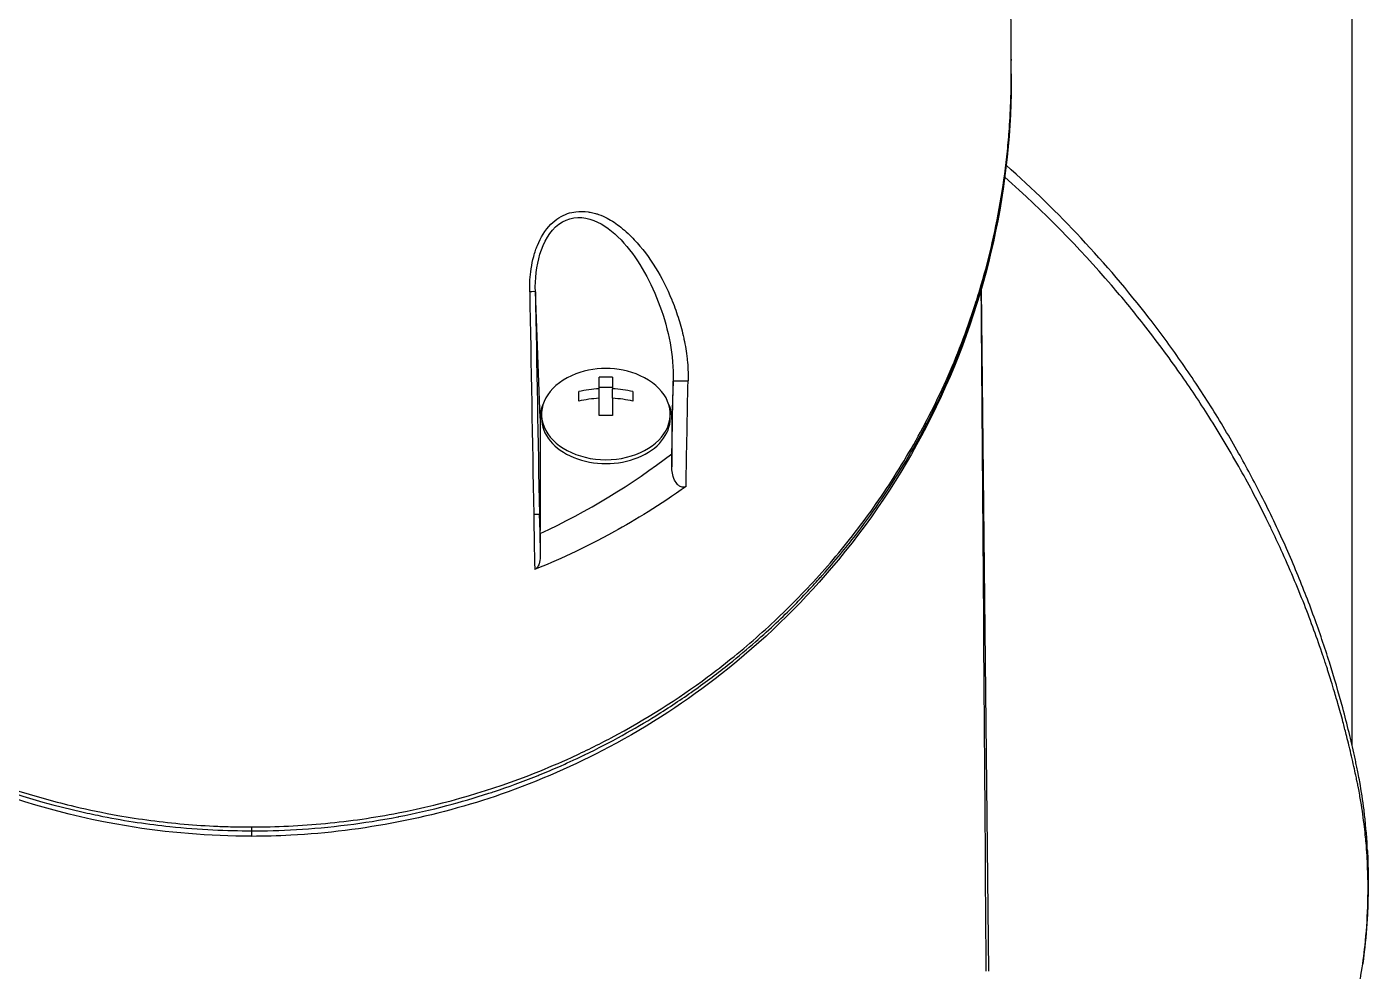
# Model space of a CAD drawing. Header units: millimetres. Extents: x 0 to 4378, y 0 to 2376.
# Drawn here: x 765.2 to 837.1, y 2006.7 to 2057.3 of the extents above; entities that cross this region are included whole.
import ezdxf

# ---------------------------------------------------------------- set-up
doc = ezdxf.new("R2010")
doc.units = ezdxf.units.MM
doc.header["$LTSCALE"] = 0.2

# ---------------------------------------------------------------- blocks, each defined once
blk = doc.blocks.new('A$C67cfe5fe')
for p, q in [((59, -147.577), (59, -85.2)), ((40.731, -110.047), (40.731, -109.886)), ((15.053, -121.709), (15.053, -121.709)), ((15.353, -121.709), (15.354, -121.709)), ((20.752, -121.709), (20.755, -121.709)), ((14.925, -122.7), (14.925, -122.7)), ((15.227, -122.7), (15.226, -122.7)), ((21.164, -122.4), (21.163, -122.406)), ((21.165, -122.409), (21.165, -122.403)), ((21.32, -122.7), (21.317, -122.7)), ((22.062, -122.7), (22.061, -122.7)), ((15.469, -130.055), (15.218, -123.277)), ((39.104, -123.137), (39.104, -123.137)), ((39.525, -159.701), (39.133, -123.115)), ((14.947, -125.096), (14.947, -125.096)), ((15.242, -124.621), (15.242, -124.621)), ((18.637, -128.476), (18.637, -127.866)), ((19.362, -127.866), (19.362, -128.476)), ((17.55, -129.148), (17.55, -128.635)), ((18.637, -128.989), (18.637, -128.476)), ((18.637, -128.393), (19.362, -128.393)), ((19.362, -128.989), (19.362, -128.476)), ((20.45, -128.635), (20.45, -129.148)), ((22.608, -128.066), (22.531, -130.121)), ((18.637, -129.917), (18.637, -128.989)), ((19.362, -128.989), (19.362, -129.917)), ((22.594, -128.813), (22.594, -128.813)), ((15.469, -130.055), (15.468, -136.07)), ((15.55, -130.055), (15.55, -129.843)), ((22.45, -130.055), (22.45, -129.843)), ((22.531, -130.121), (22.531, -131.963)), ((15.468, -136.07), (15.436, -135.196)), ((15.468, -136.246), (15.468, -136.07)), ((-0.001, -151.972), (-0.001, -152.18)), ((59.86, -154.566), (59.86, -155.273)), ((59.861, -154.578), (59.861, -155.285))]:
    blk.add_line(p, q)
blk.add_arc((19, -131.907), 4.52, 66.00308, 113.99692)
for centre, major_axis, ratio, start_param, end_param in [((39.723, -112.641), (1, -0.02), 0.706623, 0.000001, 0.014095), ((49.696, -142.388), (-26.239, 1448.998), 0.023759, 1.557176, 1.565404), ((42.485, -142.272), (-26.892, 1453.039), 0.018519, 1.55738, 1.565584), ((19, -129.843), (-3.45, 0), 0.707116, 5.274253, 10.433711), ((19, -130.882), (-4.281, 0), 0.707097, 4.627603, 4.797175), ((19, -131.651), (-4.505, 0), 0.707097, 4.792943, 5.040089), ((19, -131.651), (-4.505, 0), 0.707097, 4.384689, 4.631835), ((4.431, -175.853), (17.33, 935.514), 0.018502, 4.758916, 4.763836), ((13.062, -176.443), (-17.878, -929.875), 0.01013, 1.616962, 1.623047), ((19, -132.164), (4.505, 0), 0.707097, 1.65135, 1.898497), ((19, -132.164), (4.505, 0), 0.707097, 1.243096, 1.490243), ((19, -130.055), (-3.45, 0), 0.707116, 0, 3.141593), ((19, -132.933), (4.281, 0), 0.707097, 1.486011, 1.655582), ((19, -132.671), (4.7, 0), 0.707107, 2.568828, 2.568838), ((19, -132.671), (4.7, 0), 0.707107, 2.459645, 2.45965), ((19, -132.671), (4.7, 0), 0.707107, 0.709881, 0.709892), ((-0.824, -112.265), (-34.588, -3.991), 0.799813, 1.966994, 2.216206), ((0, -105.26), (0, 35.293), 0.999657, 3.83428, 3.834282), ((49.722, -142.435), (-26.374, 1456.504), 0.023654, 1.5654, 1.567438), ((42.613, -142.312), (-27.019, 1459.911), 0.018519, 1.565579, 1.567141)]:
    blk.add_ellipse(centre, major_axis=major_axis, ratio=ratio, start_param=start_param, end_param=end_param)
for points, knots in [([(-0.001, -151.972), (1.326, -151.972), (2.654, -151.908), (5.285, -151.655), (6.586, -151.465), (10.43, -150.72), (12.886, -149.991), (15.869, -148.808), (16.518, -148.53), (17.882, -147.905), (18.593, -147.554), (21.136, -146.205), (22.859, -145.109), (24.878, -143.612), (25.292, -143.292), (26.628, -142.218), (27.511, -141.442), (29.245, -139.781), (30.089, -138.893), (31.29, -137.512), (31.686, -137.034), (32.465, -136.051), (32.847, -135.544), (33.595, -134.502), (33.96, -133.966), (35.055, -132.273), (35.73, -131.098), (36.656, -129.288), (36.956, -128.663), (37.531, -127.377), (37.806, -126.717), (38.327, -125.363), (38.572, -124.668), (38.912, -123.615), (39.021, -123.258), (39.344, -122.155), (39.539, -121.406), (40.087, -119.025), (40.357, -117.384), (40.566, -115.335), (40.6, -114.933), (40.668, -113.994), (40.695, -113.457), (40.722, -112.565), (40.728, -112.238), (40.73, -111.804), (40.731, -111.741), (40.731, -111.603), (40.731, -111.531), (40.731, -111.206), (40.73, -111.011), (40.73, -110.658), (40.73, -110.562), (40.731, -110.276), (40.731, -110.13), (40.731, -109.82), (40.731, -109.668), (40.73, -109.415), (40.729, -109.315), (40.727, -109.125), (40.725, -109.043), (40.722, -108.846), (40.719, -108.74), (40.714, -108.542), (40.711, -108.452), (40.665, -107.095), (40.562, -105.831), (40.293, -103.764), (40.163, -102.959), (39.886, -101.52), (39.747, -100.885), (39.592, -100.251)], [-21.001083, -21.001083, -21.001083, -21.001083, -20.328863, -20.328863, -19.655828, -19.655828, -18.308332, -18.308332, -17.924512, -17.924512, -17.485993, -17.485993, -16.316696, -16.316696, -16.006668, -16.006668, -15.296307, -15.296307, -14.534305, -14.534305, -14.139555, -14.139555, -13.730091, -13.730091, -13.30546, -13.30546, -12.401825, -12.401825, -11.929878, -11.929878, -11.437802, -11.437802, -10.9252, -10.9252, -10.663362, -10.663362, -10.117833, -10.117833, -8.934625, -8.934625, -8.645977, -8.645977, -8.260408, -8.260408, -8.006475, -8.006475, -7.961161, -7.961161, -7.91407, -7.91407, -7.778509, -7.778509, -7.724161, -7.724161, -7.666804, -7.666804, -7.602838, -7.602838, -7.565627, -7.565627, -7.532521, -7.532521, -7.488032, -7.488032, -7.450837, -7.450837, -6.924212, -6.924212, -6.587553, -6.587553, -6.320409, -6.320409, -6.320409, -6.320409]), ([(-40.73, -111.581), (-40.73, -111.627), (-40.73, -111.673), (-40.73, -111.766), (-40.729, -111.81), (-40.729, -111.948), (-40.728, -112.039), (-40.725, -112.315), (-40.722, -112.497), (-40.714, -112.803), (-40.711, -112.925), (-40.69, -113.535), (-40.664, -114.023), (-40.607, -114.837), (-40.58, -115.162), (-40.507, -115.92), (-40.459, -116.353), (-40.329, -117.362), (-40.243, -117.938), (-40.01, -119.279), (-39.855, -120.043), (-39.439, -121.82), (-39.16, -122.831), (-38.657, -124.408), (-38.461, -124.98), (-38.01, -126.2), (-37.752, -126.847), (-37.328, -127.833), (-37.175, -128.175), (-36.656, -129.293), (-36.268, -130.066), (-35.376, -131.704), (-34.863, -132.568), (-33.684, -134.392), (-33.005, -135.35), (-31.886, -136.788), (-31.482, -137.283), (-30.276, -138.689), (-29.436, -139.585), (-27.704, -141.266), (-26.82, -142.054), (-25.07, -143.477), (-24.217, -144.118), (-22.547, -145.27), (-21.739, -145.787), (-19.44, -147.144), (-17.891, -147.934), (-15.04, -149.159), (-13.777, -149.631), (-11.493, -150.355), (-10.494, -150.632), (-8.716, -151.051), (-7.943, -151.21), (-5.992, -151.553), (-4.806, -151.71), (-3.01, -151.867), (-2.41, -151.906), (-1.507, -151.946), (-1.206, -151.956), (-0.754, -151.966), (-0.604, -151.968), (-0.378, -151.971), (-0.302, -151.971), (-0.189, -151.972), (-0.152, -151.972), (-0.076, -151.972), (-0.038, -151.972), (-0.001, -151.972)], [-7.729592, -7.729592, -7.729592, -7.729592, -7.71044, -7.71044, -7.69072, -7.69072, -7.65201, -7.65201, -7.574312, -7.574312, -7.522506, -7.522506, -7.315221, -7.315221, -7.177151, -7.177151, -6.993063, -6.993063, -6.7477, -6.7477, -6.420577, -6.420577, -5.984557, -5.984557, -5.735856, -5.735856, -5.451942, -5.451942, -5.300422, -5.300422, -4.9539, -4.9539, -4.557704, -4.557704, -4.105179, -4.105179, -3.863816, -3.863816, -3.40942, -3.40942, -2.98401, -2.98401, -2.611687, -2.611687, -2.28576, -2.28576, -1.715015, -1.715015, -1.28633, -1.28633, -0.964845, -0.964845, -0.723574, -0.723574, -0.36177, -0.36177, -0.180858, -0.180858, -0.090444, -0.090444, -0.045229, -0.045229, -0.022617, -0.022617, -0.011309, -0.011309, -0.000001, -0.000001, -0.000001, -0.000001]), ([(-40.723, -112.592), (-40.638, -117.191), (-39.768, -121.67), (-38.183, -125.901), (-36.534, -130.302), (-34.106, -134.442), (-30.918, -138.122), (-30.87, -138.177), (-30.802, -138.255), (-30.772, -138.289), (-30.736, -138.33), (-30.706, -138.365), (-30.671, -138.404), (-29.769, -139.426), (-28.452, -140.839), (-26.487, -142.503), (-26.032, -142.889), (-25.541, -143.287), (-25.011, -143.695), (-24.355, -144.2), (-23.639, -144.72), (-22.854, -145.246), (-22.144, -145.721), (-21.379, -146.202), (-20.551, -146.681), (-20.137, -146.92), (-19.707, -147.159), (-19.261, -147.395), (-19.038, -147.513), (-18.811, -147.631), (-18.58, -147.748), (-18.349, -147.865), (-18.089, -147.994), (-17.874, -148.098), (-17.836, -148.116), (-17.798, -148.134), (-17.76, -148.153), (-14.783, -149.578), (-11.825, -150.546), (-9.103, -151.162), (-8.718, -151.249), (-8.339, -151.329), (-7.964, -151.403), (-6.707, -151.651), (-5.508, -151.826), (-4.381, -151.946), (-2.764, -152.119), (-1.297, -152.168), (-0.001, -152.178)], [0, 0, 0, 0, 0.2431558, 0.2431558, 0.2431558, 0.4960937, 0.4960937, 0.4960937, 0.4998798, 0.4998798, 0.4998798, 0.5044509, 0.5044509, 0.5044509, 0.625, 0.625, 0.625, 0.6529348, 0.6529348, 0.6529348, 0.6875, 0.6875, 0.6875, 0.71875, 0.71875, 0.71875, 0.734375, 0.734375, 0.734375, 0.7421875, 0.7421875, 0.7421875, 0.75, 0.75, 0.75, 0.7513839, 0.7513839, 0.7513839, 0.8597114, 0.8597114, 0.8597114, 0.875, 0.875, 0.875, 0.9263298, 0.9263298, 0.9263298, 0.9999995, 0.9999995, 0.9999995, 0.9999995]), ([(-0.001, -152.47), (-2.248, -152.453), (-4.511, -152.283), (-10.013, -151.367), (-13.224, -150.4), (-19.174, -147.841), (-21.955, -146.201), (-27.416, -142.125), (-29.988, -139.552), (-34.855, -133.335), (-36.903, -129.526), (-39.847, -121.395), (-40.642, -116.98), (-40.723, -112.6)], [0.000002, 0.000002, 0.000002, 0.000002, 0.674384, 0.674384, 1.694347, 1.694347, 2.755885, 2.755885, 4.060099, 4.060099, 5.739789, 5.739789, 7.576423, 7.576423, 7.576423, 7.576423]), ([(-0.001, -152.178), (1.487, -152.18), (3.218, -152.1), (5.154, -151.856), (6.014, -151.748), (6.915, -151.607), (7.849, -151.426), (7.868, -151.422), (7.888, -151.418), (7.908, -151.414), (8.74, -151.251), (9.599, -151.057), (10.478, -150.825), (11.216, -150.631), (11.968, -150.412), (12.73, -150.164), (12.829, -150.132), (12.927, -150.1), (13.026, -150.067), (13.766, -149.82), (14.516, -149.546), (15.272, -149.244), (15.34, -149.217), (15.408, -149.19), (15.476, -149.162), (15.837, -149.016), (16.199, -148.863), (16.561, -148.703), (16.777, -148.608), (16.992, -148.511), (17.208, -148.412), (17.316, -148.362), (17.424, -148.312), (17.532, -148.261), (17.63, -148.215), (17.706, -148.179), (17.818, -148.124), (17.831, -148.119), (17.843, -148.112), (17.857, -148.106), (19.279, -147.42), (20.543, -146.711), (21.669, -146.011), (22.397, -145.559), (23.067, -145.111), (23.686, -144.673), (24.389, -144.176), (25.027, -143.692), (25.606, -143.228), (26.12, -142.818), (26.587, -142.423), (27.015, -142.049), (27.831, -141.333), (28.5, -140.69), (29.05, -140.136), (29.172, -140.013), (29.288, -139.894), (29.399, -139.78), (29.703, -139.466), (29.965, -139.185), (30.189, -138.941), (30.301, -138.819), (30.403, -138.706), (30.496, -138.602), (30.525, -138.569), (30.553, -138.537), (30.581, -138.507), (30.597, -138.488), (30.613, -138.471), (30.628, -138.453), (30.649, -138.43), (30.669, -138.406), (30.689, -138.384), (30.699, -138.373), (30.709, -138.362), (30.718, -138.351), (30.721, -138.347), (30.723, -138.346), (30.723, -138.345), (30.724, -138.344), (30.725, -138.343), (30.728, -138.34), (30.731, -138.337), (30.736, -138.331), (30.747, -138.318), (31.071, -137.949), (31.386, -137.577), (31.69, -137.204), (32.625, -136.057), (33.467, -134.896), (34.227, -133.729), (35.011, -132.526), (35.706, -131.318), (36.324, -130.111), (36.962, -128.864), (37.518, -127.62), (37.999, -126.384), (38.158, -125.975), (38.31, -125.566), (38.454, -125.158), (38.532, -124.935), (38.608, -124.712), (38.682, -124.49), (38.895, -123.849), (39.089, -123.212), (39.266, -122.578), (39.628, -121.274), (39.916, -119.986), (40.137, -118.717), (40.251, -118.063), (40.347, -117.415), (40.426, -116.773), (40.508, -116.116), (40.572, -115.466), (40.62, -114.822), (40.674, -114.09), (40.708, -113.366), (40.722, -112.651)], [0.0000003, 0.0000003, 0.0000003, 0.0000003, 0.0859853, 0.0859853, 0.0859853, 0.1241981, 0.1241981, 0.1241981, 0.125, 0.125, 0.125, 0.1589987, 0.1589987, 0.1589987, 0.1875, 0.1875, 0.1875, 0.1911709, 0.1911709, 0.1911709, 0.21875, 0.21875, 0.21875, 0.2212271, 0.2212271, 0.2212271, 0.234375, 0.234375, 0.234375, 0.2421875, 0.2421875, 0.2421875, 0.2460938, 0.2460938, 0.2460938, 0.2496161, 0.2496161, 0.2496161, 0.25, 0.25, 0.25, 0.2912742, 0.2912742, 0.2912742, 0.3179228, 0.3179228, 0.3179228, 0.3481944, 0.3481944, 0.3481944, 0.375, 0.375, 0.375, 0.4261619, 0.4261619, 0.4261619, 0.4375, 0.4375, 0.4375, 0.46875, 0.46875, 0.46875, 0.484375, 0.484375, 0.484375, 0.4893023, 0.4893023, 0.4893023, 0.4921875, 0.4921875, 0.4921875, 0.4960938, 0.4960938, 0.4960938, 0.4980469, 0.4980469, 0.4980469, 0.4986572, 0.4986572, 0.4986572, 0.4992676, 0.4992676, 0.4992676, 0.5, 0.5, 0.5, 0.5215625, 0.5215625, 0.5215625, 0.5877727, 0.5877727, 0.5877727, 0.656049, 0.656049, 0.656049, 0.7265974, 0.7265974, 0.7265974, 0.75, 0.75, 0.75, 0.7627993, 0.7627993, 0.7627993, 0.7996666, 0.7996666, 0.7996666, 0.8755356, 0.8755356, 0.8755356, 0.9146293, 0.9146293, 0.9146293, 0.9545641, 0.9545641, 0.9545641, 1, 1, 1, 1]), ([(40.722, -112.661), (40.602, -118.707), (39.119, -124.839), (34.816, -133.14), (33.122, -135.7), (29.378, -140.111), (27.414, -142.025), (23.367, -145.204), (21.345, -146.535), (17.351, -148.658), (15.415, -149.512), (9.878, -151.433), (5.992, -152.217), (1.404, -152.454), (0.702, -152.473), (-0.001, -152.473)], [0, 0, 0, 0, 2.532204, 2.532204, 3.707832, 3.707832, 4.693204, 4.693204, 5.508884, 5.508884, 6.184691, 6.184691, 7.353938, 7.353938, 7.564593, 7.564593, 7.564593, 7.564593]), ([(58.254, -165.167), (58.35, -164.829), (58.444, -164.49), (58.725, -163.435), (58.901, -162.719), (59.088, -161.895), (59.112, -161.789), (59.153, -161.604), (59.172, -161.519), (59.208, -161.35), (59.227, -161.263), (59.27, -161.061), (59.292, -160.949), (59.331, -160.751), (59.347, -160.668), (59.386, -160.463), (59.408, -160.34), (59.447, -160.115), (59.465, -160.013), (59.568, -159.382), (59.64, -158.853), (59.771, -157.636), (59.819, -156.947), (59.867, -155.561), (59.866, -154.863), (59.821, -153.721), (59.793, -153.274), (59.746, -152.726), (59.737, -152.625), (59.709, -152.337), (59.689, -152.151), (59.614, -151.514), (59.549, -151.06), (59.434, -150.365), (59.389, -150.12), (59.326, -149.791), (59.309, -149.706), (59.283, -149.576), (59.274, -149.533), (59.245, -149.392), (59.224, -149.292), (59.17, -149.044), (59.136, -148.889), (59.06, -148.545), (59.018, -148.362), (58.934, -148), (58.891, -147.822), (58.833, -147.582), (58.819, -147.524), (58.768, -147.316), (58.729, -147.161), (58.631, -146.775), (58.573, -146.556), (58.471, -146.172), (58.426, -146.008), (58.336, -145.683), (58.29, -145.518), (58.169, -145.095), (58.094, -144.841), (57.959, -144.395), (57.903, -144.209), (57.801, -143.883), (57.757, -143.743), (57.689, -143.532), (57.666, -143.461), (57.577, -143.187), (57.51, -142.984), (57.134, -141.868), (56.802, -140.957), (56.062, -139.072), (55.648, -138.095), (55.033, -136.747), (54.855, -136.368), (54.585, -135.807), (54.496, -135.625), (54.193, -135.013), (53.972, -134.58), (53.513, -133.707), (53.273, -133.264), (52.491, -131.864), (51.925, -130.912), (50.835, -129.193), (50.322, -128.424), (49.162, -126.769), (48.506, -125.885), (47.267, -124.309), (46.694, -123.614), (44.368, -120.916), (42.463, -118.975), (40.384, -117.136)], [-5.231512, -5.231512, -5.231512, -5.231512, -5.19041, -5.19041, -5.103809, -5.103809, -5.091041, -5.091041, -5.081268, -5.081268, -5.070806, -5.070806, -5.057101, -5.057101, -5.047416, -5.047416, -5.032993, -5.032993, -5.021064, -5.021064, -4.959513, -4.959513, -4.879662, -4.879662, -4.798866, -4.798866, -4.746913, -4.746913, -4.735039, -4.735039, -4.713278, -4.713278, -4.660559, -4.660559, -4.631405, -4.631405, -4.620962, -4.620962, -4.61581, -4.61581, -4.603824, -4.603824, -4.585775, -4.585775, -4.565126, -4.565126, -4.545061, -4.545061, -4.538129, -4.538129, -4.518662, -4.518662, -4.489931, -4.489931, -4.468034, -4.468034, -4.446173, -4.446173, -4.412022, -4.412022, -4.38742, -4.38742, -4.368644, -4.368644, -4.359076, -4.359076, -4.331844, -4.331844, -4.208918, -4.208918, -4.076245, -4.076245, -4.023995, -4.023995, -3.998904, -3.998904, -3.939656, -3.939656, -3.878964, -3.878964, -3.746371, -3.746371, -3.637173, -3.637173, -3.509455, -3.509455, -3.406658, -3.406658, -3.1054, -3.1054, -3.1054, -3.1054]), ([(59.86, -154.566), (59.86, -154.3), (59.857, -154.035), (59.831, -153.118), (59.79, -152.471), (59.703, -151.57), (59.675, -151.314), (59.581, -150.559), (59.505, -150.061), (59.387, -149.404), (59.358, -149.25), (59.307, -148.986), (59.285, -148.878), (59.241, -148.668), (59.219, -148.565), (59.175, -148.359), (59.152, -148.252), (59.037, -147.733), (58.942, -147.322), (58.734, -146.469), (58.622, -146.028), (58.284, -144.77), (58.046, -143.953), (57.533, -142.329), (57.259, -141.521), (56.657, -139.869), (56.328, -139.025), (55.611, -137.309), (55.221, -136.433), (54.589, -135.104), (54.365, -134.648), (53.744, -133.426), (53.342, -132.675), (52.442, -131.077), (51.941, -130.236), (50.902, -128.587), (50.365, -127.778), (49.265, -126.207), (48.701, -125.442), (46.99, -123.229), (45.776, -121.8), (43.222, -119.068), (41.884, -117.76), (40.463, -116.499)], [0.3703293, 0.3703293, 0.3703293, 0.3703293, 0.3768428, 0.3768428, 0.3928613, 0.3928613, 0.3992061, 0.3992061, 0.4115742, 0.4115742, 0.4153435, 0.4153435, 0.4181398, 0.4181398, 0.4207138, 0.4207138, 0.4231441, 0.4231441, 0.4328041, 0.4328041, 0.443145, 0.443145, 0.4624048, 0.4624048, 0.4815797, 0.4815797, 0.5018181, 0.5018181, 0.5229618, 0.5229618, 0.5340035, 0.5340035, 0.5527188, 0.5527188, 0.5738832, 0.5738832, 0.5945831, 0.5945831, 0.6145009, 0.6145009, 0.6528362, 0.6528362, 0.6899588, 0.6899588, 0.6899588, 0.6899588]), ([(14.915, -123.276), (14.911, -123.063), (14.915, -122.853), (14.929, -122.648), (14.942, -122.443), (14.958, -122.276), (14.993, -122.046), (15.028, -121.817), (15.073, -121.598), (15.129, -121.389), (15.16, -121.274), (15.192, -121.171), (15.228, -121.065), (15.257, -120.979), (15.29, -120.891), (15.33, -120.794), (15.508, -120.363), (15.736, -119.985), (16.054, -119.662), (16.184, -119.53), (16.328, -119.411), (16.479, -119.314), (16.794, -119.113), (17.096, -119.027), (17.387, -118.99), (17.597, -118.963), (17.835, -118.966), (18.047, -118.995), (18.088, -119.001), (18.126, -119.007), (18.161, -119.014), (18.257, -119.031), (18.353, -119.055), (18.449, -119.084), (18.503, -119.1), (18.557, -119.118), (18.611, -119.137), (18.762, -119.192), (18.941, -119.274), (19.066, -119.339), (19.316, -119.469), (19.562, -119.631), (19.805, -119.823), (19.928, -119.92), (20.06, -120.034), (20.186, -120.151), (20.308, -120.266), (20.424, -120.383), (20.524, -120.49), (20.931, -120.924), (21.321, -121.444), (21.663, -121.999), (21.994, -122.536), (22.271, -123.078), (22.53, -123.706), (22.538, -123.727), (22.547, -123.747), (22.555, -123.768), (22.688, -124.096), (22.806, -124.426), (22.909, -124.758), (23.012, -125.09), (23.092, -125.389), (23.174, -125.764), (23.178, -125.782), (23.182, -125.799), (23.185, -125.817), (23.261, -126.172), (23.314, -126.495), (23.355, -126.871), (23.357, -126.891), (23.359, -126.911), (23.361, -126.931), (23.398, -127.298), (23.41, -127.6), (23.402, -128.059)], [0, 0, 0, 0, 0.03125, 0.03125, 0.03125, 0.0625, 0.0625, 0.0625, 0.09375, 0.09375, 0.09375, 0.110985, 0.110985, 0.110985, 0.125, 0.125, 0.125, 0.1875, 0.1875, 0.1875, 0.213151, 0.213151, 0.213151, 0.266654, 0.266654, 0.266654, 0.305187, 0.305187, 0.305187, 0.3125, 0.3125, 0.3125, 0.332554, 0.332554, 0.332554, 0.34375, 0.34375, 0.34375, 0.375, 0.375, 0.375, 0.4375, 0.4375, 0.4375, 0.469225, 0.469225, 0.469225, 0.5, 0.5, 0.5, 0.625, 0.625, 0.625, 0.746043, 0.746043, 0.746043, 0.75, 0.75, 0.75, 0.8125, 0.8125, 0.8125, 0.875, 0.875, 0.875, 0.877935, 0.877935, 0.877935, 0.9375, 0.9375, 0.9375, 0.940676, 0.940676, 0.940676, 1, 1, 1, 1]), ([(15.218, -123.277), (15.204, -122.587), (15.271, -121.911), (15.662, -120.621), (15.995, -120.021), (16.968, -119.294), (17.584, -119.222), (18.697, -119.547), (19.205, -119.903), (20.532, -121.197), (21.214, -122.347), (22.221, -124.82), (22.565, -126.174), (22.607, -127.538)], [0, 0, 0, 0, 0.125, 0.125, 0.25, 0.25, 0.375, 0.375, 0.5, 0.5, 0.75, 0.75, 1, 1, 1, 1]), ([(22.607, -127.538), (22.61, -127.627), (22.611, -127.715), (22.61, -127.892), (22.609, -127.979), (22.608, -128.066)], [0, 0, 0, 0, 0.499955, 0.499955, 1, 1, 1, 1]), ([(22.608, -128.066), (22.613, -128.058), (22.701, -128.05), (22.881, -128.048), (23.063, -128.047), (23.282, -128.053), (23.402, -128.059)], [0, 0, 0, 0, 0.497548, 0.497548, 0.497548, 1, 1, 1, 1]), ([(22.531, -130.121), (22.531, -130.037), (22.53, -129.951), (22.521, -129.865), (22.503, -129.694), (22.46, -129.526), (22.393, -129.364), (22.382, -129.335), (22.37, -129.307), (22.357, -129.279)], [0.0000002, 0.0000002, 0.0000002, 0.0000002, 0.0322579, 0.0322579, 0.0322579, 0.096774, 0.096774, 0.096774, 0.1079798, 0.1079798, 0.1079798, 0.1079798]), ([(22.531, -131.964), (22.531, -132.081), (22.53, -132.197), (22.528, -132.431), (22.527, -132.547), (22.527, -132.663)], [0.00009515, 0.00009515, 0.00009515, 0.00009515, 0.04141577, 0.04141577, 0.08265735, 0.08265735, 0.08265735, 0.08265735]), ([(23.296, -133.711), (23.282, -133.721), (23.266, -133.73), (23.233, -133.745), (23.215, -133.75), (23.164, -133.76), (23.13, -133.76), (23.055, -133.749), (23.016, -133.735), (22.933, -133.691), (22.886, -133.656), (22.784, -133.547), (22.732, -133.469), (22.63, -133.256), (22.591, -133.128), (22.539, -132.885), (22.526, -132.765), (22.527, -132.663)], [0.0000002, 0.0000002, 0.0000002, 0.0000002, 0.0061129, 0.0061129, 0.0121826, 0.0121826, 0.0227896, 0.0227896, 0.0351343, 0.0351343, 0.0508386, 0.0508386, 0.0707889, 0.0707889, 0.094253, 0.094253, 0.1183109, 0.1183109, 0.1183109, 0.1183109]), ([(23.296, -133.711), (21.914, -134.721), (20.549, -135.53), (17.798, -137.048), (16.289, -137.731), (15.181, -138.167)], [0.000003, 0.000003, 0.000003, 0.000003, 0.596138, 0.596138, 1.498187, 1.498187, 1.498187, 1.498187]), ([(15.469, -136.246), (15.47, -136.451), (15.472, -136.656), (15.475, -137.066), (15.477, -137.271), (15.478, -137.477)], [-0.1420846, -0.1420846, -0.1420846, -0.1420846, -0.071052, -0.071052, 0, 0, 0, 0]), ([(15.478, -137.477), (15.479, -137.619), (15.46, -137.751), (15.397, -137.942), (15.362, -138.008), (15.3, -138.085), (15.278, -138.107), (15.232, -138.143), (15.208, -138.157), (15.181, -138.167)], [0, 0, 0, 0, 0.049407, 0.049407, 0.0845377, 0.0845377, 0.1006426, 0.1006426, 0.1144911, 0.1144911, 0.1144911, 0.1144911]), ([(-0.001, -152.18), (-0.001, -152.213), (-0.001, -152.244), (-0.001, -152.273), (-0.001, -152.303), (-0.001, -152.33), (-0.001, -152.354), (-0.001, -152.378), (-0.001, -152.399), (-0.001, -152.416), (-0.001, -152.434), (-0.001, -152.447), (-0.001, -152.456), (-0.001, -152.465), (-0.001, -152.47), (-0.001, -152.47), (-0.001, -152.47), (-0.001, -152.47), (-0.001, -152.47)], [0.002138, 0.002138, 0.002138, 0.002138, 0.125, 0.125, 0.125, 0.25, 0.25, 0.25, 0.375, 0.375, 0.375, 0.5, 0.5, 0.5, 0.625, 0.625, 0.625, 0.6317177, 0.6317177, 0.6317177, 0.6317177]), ([(59.829, -153.236), (59.839, -153.437), (59.846, -153.639), (59.86, -154.158), (59.863, -154.476), (59.86, -154.793)], [0.54546364, 0.54546364, 0.54546364, 0.54546364, 0.57210571, 0.57210571, 0.61411168, 0.61411168, 0.61411168, 0.61411168]), ([(59.861, -155.285), (59.861, -155.745), (59.85, -156.204), (59.795, -157.334), (59.738, -158.003), (59.63, -158.901), (59.6, -159.131), (59.566, -159.36)], [-6.3137939, -6.3137939, -6.3137939, -6.3137939, -6.1177983, -6.1177983, -5.8320676, -5.8320676, -5.7336951, -5.7336951, -5.7336951, -5.7336951])]:
    blk.add_open_spline(points, degree=3, knots=knots)
for points in [[(40.731, -110.811), (40.731, -110.837), (40.731, -110.864), (40.731, -110.891)], [(40.731, -111.782), (40.731, -111.914), (40.73, -112.046), (40.729, -112.178)], [(40.731, -111.595), (40.731, -111.657), (40.731, -111.72), (40.731, -111.782)], [(15.218, -123.277), (15.213, -123.274), (15.081, -123.274), (14.915, -123.276)], [(39.105, -123.206), (39.202, -135.371), (39.29, -147.535), (39.372, -159.7)], [(15.643, -129.28), (15.528, -129.53), (15.469, -129.793), (15.469, -130.055)], [(15.128, -135.199), (15.296, -135.196), (15.431, -135.195), (15.436, -135.196)], [(-0.001, -152.47), (-0.001, -152.47), (-0.001, -152.47), (-0.001, -152.47)]]:
    blk.add_open_spline(points, degree=3)
blk.add_rational_spline([(40.729, -112.178), (40.728, -112.335), (40.726, -112.493), (40.722, -112.651)], [1, 1.00000000001, 1.00000000007, 1], degree=3)

msp = doc.modelspace()

# ---------------------------------------------------------------- block references
msp.add_blockref('A$C67cfe5fe', (777.219, 2166.397))

doc.saveas('drawing.dxf')
